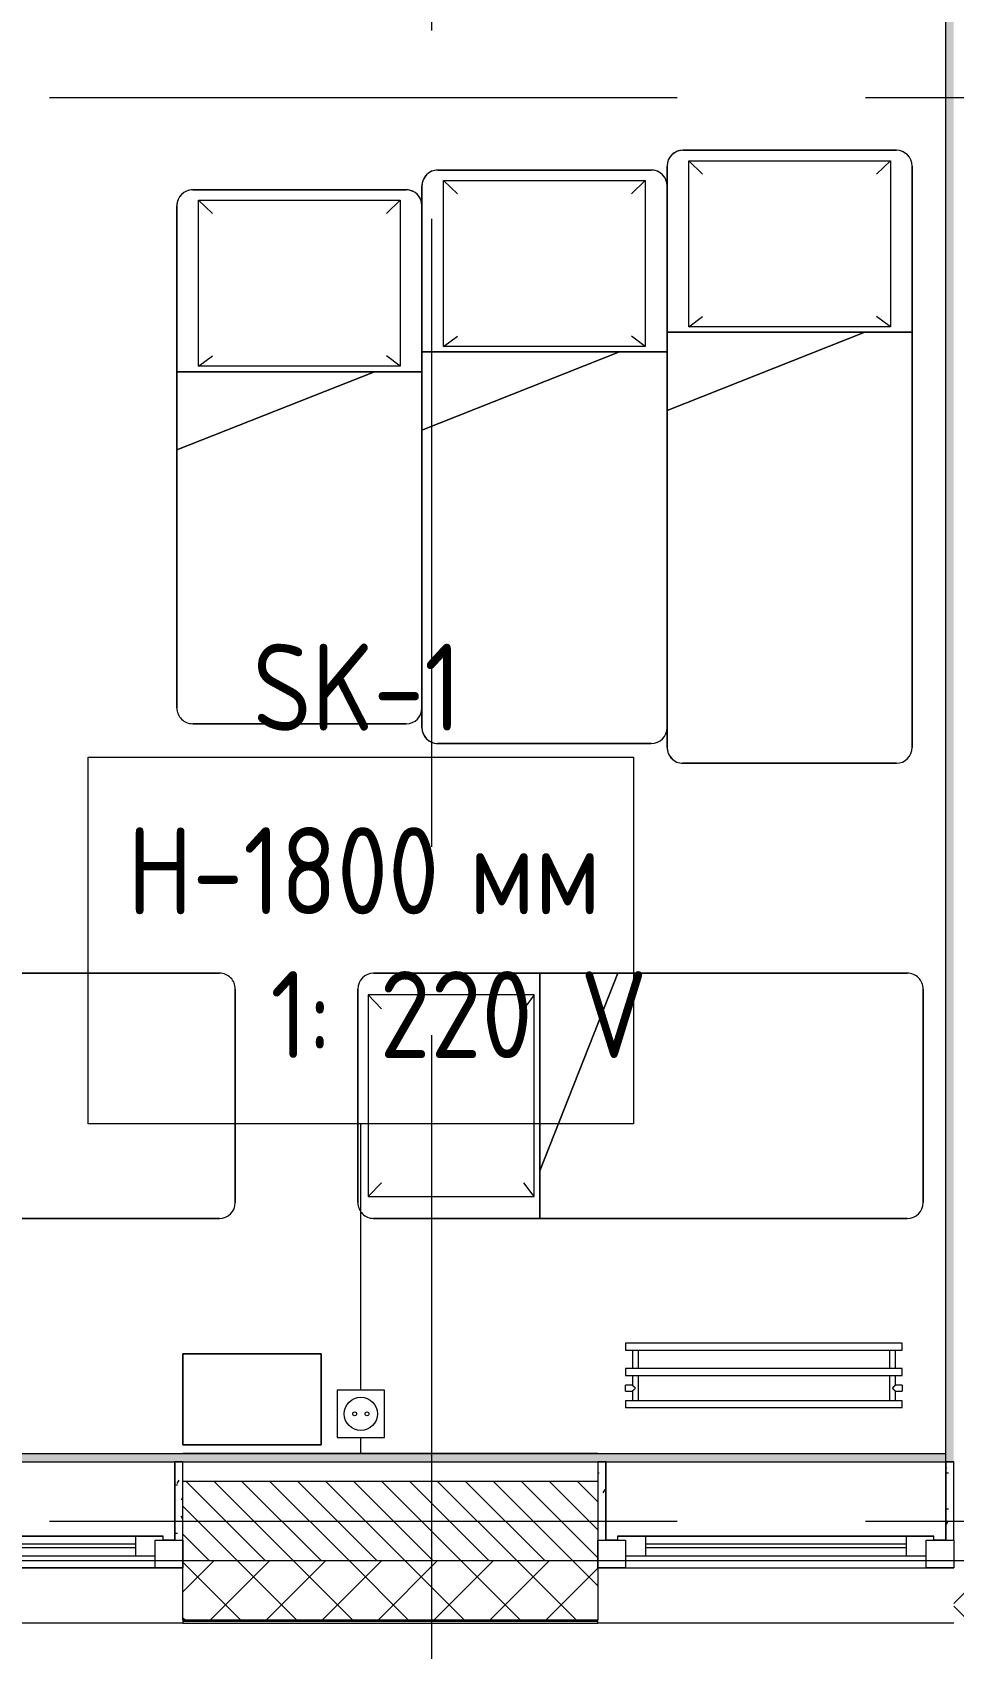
# Model space of a CAD drawing. Header units: millimetres. Extents: x 81382 to 274764, y -8553 to 29000.
# Drawn here: x 104799 to 107130, y -323 to 3764 of the extents above; entities that cross this region are included whole.
import ezdxf

# ---------------------------------------------------------------- set-up
doc = ezdxf.new("R2010")
doc.units = ezdxf.units.MM
doc.linetypes.add('Осевая', pattern=[3175, 635, -476.25, 1587.5, -476.25])
for name, color, linetype, lineweight in [('A-DETL-GENF', 7, 'Continuous', 9), ('A-GLAZ', 7, 'Continuous', 9), ('A-GLAZ-1', 7, 'Continuous', 13), ('A-WALL', 7, 'Continuous', 9), ('E-ELEC-FIXT-IDEN', 7, 'Continuous', 9), ('I-WALL', 7, 'Continuous', 9), ('M-EQPM', 7, 'Continuous', 9), ('Оси', 7, 'Continuous', 9), ('Оси-2', 7, 'Осевая', 9), ('Электрические приборы', 7, 'Continuous', 9)]:
    doc.layers.add(name, color=color, linetype=linetype, lineweight=lineweight)
for name, color, linetype, lineweight, true_color in [('A-WALL-1', 7, 'Continuous', 9, 0x3c3c3c), ('A-WALL-FNSH-1', 7, 'Continuous', 9, 0x3c3c3c), ('I-FURN-1', 7, 'Continuous', 9, 0xf0f0f0), ('Оси розеток', 7, 'Continuous', 9, 0xff1e23)]:
    doc.layers.add(name, color=color, linetype=linetype, lineweight=lineweight, true_color=true_color)
doc.styles.add('GOST Common_1', font='GOST_Common.ttf', dxfattribs={"width": 0.9, "height": 220})
pattern_1 = [(0, (0, 0), (121.92, 30.48), [10.058, -81.382, 10.058, -81.382, -487.68]), (0, (0, 0), (121.92, 30.48), [-182.88, 10.058, -172.822, 10.058, -81.382, -213.36]), (0, (0, 0), (121.92, 30.48), [-457.2, 10.058, -50.902, 10.058, -142.342]), (120, (45.72, 15.24), (-87.356454, 90.345817), [10.058, -81.382, 10.058, -81.382, -487.68]), (120, (45.72, 15.24), (-87.356454, 90.345817), [-182.88, 10.058, -172.822, 10.058, -81.382, -213.36]), (120, (45.72, 15.24), (-87.356454, 90.345817), [-457.2, 10.058, -50.902, 10.058, -142.342]), (240, (60.96, 76.2), (-34.563546, -120.825817), [10.058, -81.382, 10.058, -81.382, -487.68]), (240, (60.96, 76.2), (-34.563546, -120.825817), [-182.88, 10.058, -172.822, 10.058, -81.382, -213.36]), (240, (60.96, 76.2), (-34.563546, -120.825817), [-457.2, 10.058, -50.902, 10.058, -142.342])]

# ---------------------------------------------------------------- blocks, each defined once
blk = doc.blocks.new('120_Окно_СКБ_2Ст_Фрамуга сверху - 120_Окно_СКБ_2Ст_2300х2500_h_ ДОО-19727959-План размещения напольных электротехнических лючков и розеток 3 этажа в осях 23-33')
at = {"layer": 'A-GLAZ'}
for p, q in [((1150, -57), (-1150, -57)), ((-1080, -57), (1080, -57)), ((-1030, -107), (470, -107)), ((470, -117), (-1030, -117)), ((640, -107), (1030, -107)), ((1030, -117), (640, -117)), ((-1130, -127), (-1100, -127)), ((540, -127), (570, -127)), ((540, -127), (570, -127)), ((1100, -127), (1130, -127))]:
    blk.add_line(p, q, dxfattribs=at)
at = {"layer": 'A-GLAZ-1'}
for p, q in [((-1150, -127), (-1150, -57)), ((-1150, -57), (-1080, -57)), ((-1080, -57), (-1080, -127)), ((520, -127), (520, -57)), ((520, -57), (590, -57)), ((590, -57), (590, -127)), ((1080, -127), (1080, -57)), ((1080, -57), (1150, -57)), ((1150, -57), (1150, -127)), ((520, -87), (-1080, -87)), ((-1080, -87), (-1080, -127)), ((-1030, -137), (-1030, -87)), ((470, -137), (470, -87)), ((520, -127), (520, -87)), ((1080, -87), (590, -87)), ((590, -87), (590, -127)), ((640, -137), (640, -87)), ((1030, -137), (1030, -87)), ((1080, -127), (1080, -87)), ((-1080, -127), (-1150, -127)), ((-1080, -127), (-1100, -127)), ((-1100, -127), (-1100, -137)), ((-1100, -137), (540, -137)), ((540, -137), (-1100, -137)), ((590, -127), (520, -127)), ((540, -127), (520, -127)), ((540, -137), (540, -127)), ((590, -127), (570, -127)), ((570, -127), (570, -137)), ((570, -137), (1100, -137)), ((1100, -137), (570, -137)), ((1150, -127), (1080, -127)), ((1100, -127), (1080, -127)), ((1100, -137), (1100, -127))]:
    blk.add_line(p, q, dxfattribs=at)
blk = doc.blocks.new('120_Окно_СКБ_1Ст - 120_Окно_СКБ_1Ст 900х2500_h_ с форточкой-V4-План размещения напольных электротехнических лючков и розеток 3 этажа в осях 23-33')
at = {"layer": 'A-GLAZ'}
for p, q in [((450, -57), (-450, -57)), ((-330, -107), (330, -107)), ((330, -117), (-330, -117)), ((-430, -127), (-400, -127)), ((400, -127), (430, -127))]:
    blk.add_line(p, q, dxfattribs=at)
at = {"layer": 'A-GLAZ-1'}
for p, q in [((-450, -127), (-450, -57)), ((-450, -57), (-380, -57)), ((-380, -57), (-380, -127)), ((380, -127), (380, -57)), ((380, -57), (450, -57)), ((450, -57), (450, -127)), ((380, -87), (-380, -87)), ((-380, -87), (-380, -127)), ((-330, -137), (-330, -87)), ((330, -137), (330, -87)), ((380, -127), (380, -87)), ((-380, -127), (-450, -127)), ((-380, -127), (-400, -127)), ((-400, -127), (-400, -137)), ((-400, -137), (400, -137)), ((400, -137), (-400, -137)), ((450, -127), (380, -127)), ((400, -127), (380, -127)), ((400, -137), (400, -127))]:
    blk.add_line(p, q, dxfattribs=at)
blk = doc.blocks.new('Bed - Small Sizes - 1_119-V44-План размещения напольных электротехнических лючков и розеток 3 этажа в осях 23-33')
at = {"layer": 'I-FURN-1'}
for p, q in [((247.3, 0), (-292.7, 0)), ((-292.7, 0), (247.3, 0)), ((247.3, 0), (-292.7, 0)), ((-292.7, 0), (247.3, 0)), ((-332.7, -40), (-332.7, -460)), ((-332.7, -460), (-332.7, -40)), ((-332.7, -40), (-332.7, -460)), ((-332.7, -460), (-332.7, -40)), ((-277.5, -26.2), (-242.7, -60)), ((232.5, -26.2), (-277.5, -26.2)), ((-277.5, -26.2), (-277.5, -446.2)), ((232.5, -26.2), (-277.5, -26.2)), ((-277.5, -26.2), (-277.5, -446.2)), ((232.5, -26.2), (197.3, -60)), ((232.5, -446.2), (232.5, -26.2)), ((232.5, -446.2), (232.5, -26.2)), ((287.3, -460), (287.3, -40)), ((287.3, -40), (287.3, -460)), ((287.3, -657.7), (287.3, -40)), ((287.3, -40), (287.3, -657.7)), ((-277.5, -446.2), (-242.7, -420)), ((-277.5, -446.2), (232.5, -446.2)), ((-277.5, -446.2), (232.5, -446.2)), ((232.5, -446.2), (197.3, -420)), ((-332.7, -460), (-212.7, -460)), ((-212.7, -460), (-332.7, -460)), ((-332.7, -460), (-332.7, -1390)), ((-332.7, -1390), (-332.7, -460)), ((-332.7, -460), (-212.7, -460)), ((-212.7, -460), (287.3, -460)), ((287.3, -460), (-212.7, -460)), ((287.3, -460), (-212.7, -460)), ((-212.7, -460), (287.3, -657.7)), ((287.3, -657.7), (-212.7, -460)), ((-212.7, -460), (287.3, -460)), ((-212.7, -460), (287.3, -657.7)), ((-212.7, -460), (287.3, -460)), ((287.3, -657.7), (287.3, -460)), ((287.3, -460), (287.3, -657.7)), ((287.3, -1390), (287.3, -657.7)), ((287.3, -657.7), (287.3, -1390)), ((-292.7, -1430), (247.3, -1430)), ((247.3, -1430), (-292.7, -1430))]:
    blk.add_line(p, q, dxfattribs=at)
for centre, start, end in [((-292.7, -40), 90, 180), ((-292.7, -40), 90, 180), ((247.3, -40), 360, 90), ((247.3, -40), 0, 90), ((-292.7, -40), 90, 180), ((-292.7, -40), 90, 180), ((247.3, -40), 0, 90), ((247.3, -40), 0, 90), ((-292.7, -1390), 180, 270), ((-292.7, -1390), 180, 270), ((247.3, -1390), 270, 0), ((247.3, -1390), 270, 0)]:
    blk.add_arc(centre, 40, start, end, dxfattribs=at)
blk = doc.blocks.new('Bed - Small Sizes - 1_119-V71-План размещения напольных электротехнических лючков и розеток 3 этажа в осях 23-33')
at = {"layer": 'I-FURN-1'}
for p, q in [((247.3, 0), (-292.7, 0)), ((-292.7, 0), (247.3, 0)), ((247.3, 0), (-292.7, 0)), ((-292.7, 0), (247.3, 0)), ((-332.7, -40), (-332.7, -460)), ((-332.7, -460), (-332.7, -40)), ((-332.7, -40), (-332.7, -460)), ((-332.7, -460), (-332.7, -40)), ((-277.5, -26.2), (-242.7, -60)), ((232.5, -26.2), (-277.5, -26.2)), ((-277.5, -26.2), (-277.5, -446.2)), ((232.5, -26.2), (-277.5, -26.2)), ((-277.5, -26.2), (-277.5, -446.2)), ((232.5, -26.2), (197.3, -60)), ((232.5, -446.2), (232.5, -26.2)), ((232.5, -446.2), (232.5, -26.2)), ((287.3, -460), (287.3, -40)), ((287.3, -40), (287.3, -460)), ((287.3, -657.7), (287.3, -40)), ((287.3, -40), (287.3, -657.7)), ((-277.5, -446.2), (-242.7, -420)), ((-277.5, -446.2), (232.5, -446.2)), ((-277.5, -446.2), (232.5, -446.2)), ((232.5, -446.2), (197.3, -420)), ((-332.7, -460), (-212.7, -460)), ((-212.7, -460), (-332.7, -460)), ((-332.7, -460), (-332.7, -1390)), ((-332.7, -1390), (-332.7, -460)), ((-332.7, -460), (-212.7, -460)), ((-212.7, -460), (287.3, -460)), ((287.3, -460), (-212.7, -460)), ((287.3, -460), (-212.7, -460)), ((-212.7, -460), (287.3, -657.7)), ((287.3, -657.7), (-212.7, -460)), ((-212.7, -460), (287.3, -460)), ((-212.7, -460), (287.3, -657.7)), ((-212.7, -460), (287.3, -460)), ((287.3, -657.7), (287.3, -460)), ((287.3, -460), (287.3, -657.7)), ((287.3, -1390), (287.3, -657.7)), ((287.3, -657.7), (287.3, -1390)), ((-292.7, -1430), (247.3, -1430)), ((247.3, -1430), (-292.7, -1430))]:
    blk.add_line(p, q, dxfattribs=at)
for centre, start, end in [((-292.7, -40), 90, 180), ((-292.7, -40), 90, 180), ((247.3, -40), 360, 90), ((247.3, -40), 0, 90), ((-292.7, -40), 90, 180), ((-292.7, -40), 90, 180), ((247.3, -40), 0, 90), ((247.3, -40), 15, 90), ((247.3, -40), 0, 15), ((-292.7, -1390), 180, 270), ((-292.7, -1390), 180, 270), ((247.3, -1390), 270, 0), ((247.3, -1390), 270, 0)]:
    blk.add_arc(centre, 40, start, end, dxfattribs=at)
blk = doc.blocks.new('Bed - Small Sizes - 1_118-V79-План размещения напольных электротехнических лючков и розеток 3 этажа в осях 23-33')
at = {"layer": 'I-FURN-1'}
for p, q in [((247.3, 1550), (-292.7, 1550)), ((-292.7, 1550), (247.3, 1550)), ((-332.7, 1510), (-332.7, 460)), ((-332.7, 460), (-332.7, 1510)), ((287.3, 657.7), (287.3, 1510)), ((287.3, 1510), (287.3, 1460)), ((287.3, 1460), (287.3, 657.7)), ((287.3, 657.7), (-212.7, 460)), ((-212.7, 460), (287.3, 657.7)), ((-212.7, 460), (287.3, 657.7)), ((287.3, 460), (287.3, 657.7)), ((287.3, 657.7), (287.3, 510)), ((287.3, 510), (287.3, 657.7)), ((287.3, 657.7), (287.3, 510)), ((287.3, 510), (287.3, 460)), ((287.3, 90), (287.3, 510)), ((287.3, 510), (287.3, 90)), ((-212.7, 460), (-332.7, 460)), ((-332.7, 460), (-332.7, 40)), ((-332.7, 40), (-332.7, 460)), ((-332.7, 460), (-212.7, 460)), ((-332.7, 460), (-332.7, 40)), ((-332.7, 40), (-332.7, 460)), ((-332.7, 460), (-212.7, 460)), ((287.3, 460), (-212.7, 460)), ((-212.7, 460), (287.3, 460)), ((-212.7, 460), (287.3, 460)), ((287.3, 460), (-212.7, 460)), ((-212.7, 460), (287.3, 460)), ((287.3, 40), (287.3, 460)), ((287.3, 460), (287.3, 90)), ((-277.5, 446.2), (-242.7, 420)), ((-277.5, 26.2), (-277.5, 446.2)), ((-277.5, 446.2), (232.5, 446.2)), ((-277.5, 446.2), (232.5, 446.2)), ((-277.5, 26.2), (-277.5, 446.2)), ((232.5, 446.2), (197.3, 420)), ((232.5, 446.2), (232.5, 26.2)), ((232.5, 446.2), (232.5, 26.2)), ((287.3, 90), (287.3, 40)), ((287.3, 40), (287.3, 90)), ((287.3, 90), (287.3, 40)), ((-277.5, 26.2), (-242.7, 60)), ((232.5, 26.2), (197.3, 60)), ((-292.7, 0), (247.3, 0)), ((247.3, 0), (-292.7, 0)), ((232.5, 26.2), (-277.5, 26.2)), ((232.5, 26.2), (-277.5, 26.2)), ((-292.7, 0), (247.3, 0)), ((247.3, 0), (-292.7, 0))]:
    blk.add_line(p, q, dxfattribs=at)
for centre, start, end in [((-292.7, 1510), 90, 180), ((-292.7, 1510), 90, 180), ((247.3, 1510), 360, 90), ((247.3, 1510), 0, 90), ((-292.7, 40), 180, 270), ((-292.7, 40), 180, 270), ((-292.7, 40), 180, 270), ((-292.7, 40), 180, 270), ((247.3, 40), 270, 360), ((247.3, 40), 270, 0), ((247.3, 40), 270, 360), ((247.3, 40), 270, 315), ((247.3, 40), 315, 360)]:
    blk.add_arc(centre, 40, start, end, dxfattribs=at)
blk = doc.blocks.new('Bed - Small Sizes - Single 5-V80-План размещения напольных электротехнических лючков и розеток 3 этажа в осях 23-33')
at = {"layer": 'I-FURN-1'}
for p, q in [((247.3, 1450), (-292.7, 1450)), ((-292.7, 1450), (247.3, 1450)), ((-332.7, 1410), (-332.7, 607.7)), ((-332.7, 607.7), (-332.7, 1410)), ((287.3, 657.7), (287.3, 1410)), ((287.3, 1410), (287.3, 1360)), ((287.3, 1360), (287.3, 657.7)), ((287.3, 657.7), (-212.7, 460)), ((-212.7, 460), (287.3, 657.7)), ((-212.7, 460), (287.3, 657.7)), ((287.3, 460), (287.3, 657.7)), ((287.3, 657.7), (287.3, 510)), ((287.3, 510), (287.3, 657.7)), ((287.3, 657.7), (287.3, 510)), ((-332.7, 607.7), (-332.7, 460)), ((-332.7, 460), (-332.7, 607.7)), ((287.3, 510), (287.3, 460)), ((287.3, 90), (287.3, 510)), ((287.3, 510), (287.3, 90)), ((-212.7, 460), (-332.7, 460)), ((-332.7, 460), (-332.7, 410)), ((-332.7, 40), (-332.7, 460)), ((-332.7, 460), (-212.7, 460)), ((-332.7, 460), (-332.7, 40)), ((-332.7, 40), (-332.7, 460)), ((-332.7, 460), (-212.7, 460)), ((287.3, 460), (-212.7, 460)), ((-212.7, 460), (287.3, 460)), ((-212.7, 460), (287.3, 460)), ((287.3, 460), (-212.7, 460)), ((-212.7, 460), (287.3, 460)), ((287.3, 40), (287.3, 460)), ((287.3, 460), (287.3, 90)), ((-332.7, 410), (-332.7, 40)), ((-277.5, 446.2), (-242.7, 420)), ((-277.5, 26.2), (-277.5, 446.2)), ((-277.5, 446.2), (232.5, 446.2)), ((-277.5, 446.2), (232.5, 446.2)), ((-277.5, 26.2), (-277.5, 446.2)), ((232.5, 446.2), (197.3, 420)), ((232.5, 446.2), (232.5, 26.2)), ((232.5, 446.2), (232.5, 26.2)), ((287.3, 90), (287.3, 40)), ((287.3, 40), (287.3, 90)), ((287.3, 90), (287.3, 40)), ((-277.5, 26.2), (-242.7, 60)), ((232.5, 26.2), (197.3, 60)), ((-292.7, 0), (247.3, 0)), ((247.3, 0), (-292.7, 0)), ((232.5, 26.2), (-277.5, 26.2)), ((232.5, 26.2), (-277.5, 26.2)), ((-292.7, 0), (247.3, 0)), ((247.3, 0), (-292.7, 0))]:
    blk.add_line(p, q, dxfattribs=at)
for centre, start, end in [((-292.7, 1410), 90, 180), ((-292.7, 1410), 90, 180), ((247.3, 1410), 360, 90), ((247.3, 1410), 0, 90), ((-292.7, 40), 180, 270), ((-292.7, 40), 180, 270), ((-292.7, 40), 180, 270), ((-292.7, 40), 180, 195), ((-292.7, 40), 195, 240), ((-292.7, 40), 240, 270), ((247.3, 40), 270, 360), ((247.3, 40), 270, 0), ((247.3, 40), 270, 360), ((247.3, 40), 270, 360)]:
    blk.add_arc(centre, 40, start, end, dxfattribs=at)
blk = doc.blocks.new('Bed - Small Sizes - Single 6-V81-План размещения напольных электротехнических лючков и розеток 3 этажа в осях 23-33')
at = {"layer": 'I-FURN-1'}
for p, q in [((247.3, 1350), (-292.7, 1350)), ((-292.7, 1350), (247.3, 1350)), ((-332.7, 1310), (-332.7, 607.7)), ((-332.7, 607.7), (-332.7, 1310)), ((287.3, 657.7), (287.3, 1310)), ((287.3, 1310), (287.3, 657.7)), ((287.3, 657.7), (-212.7, 460)), ((-212.7, 460), (287.3, 657.7)), ((-212.7, 460), (287.3, 657.7)), ((287.3, 460), (287.3, 657.7)), ((287.3, 657.7), (287.3, 460)), ((287.3, 40), (287.3, 657.7)), ((287.3, 657.7), (287.3, 40)), ((-332.7, 607.7), (-332.7, 460)), ((-332.7, 460), (-332.7, 607.7)), ((-212.7, 460), (-332.7, 460)), ((-332.7, 460), (-332.7, 410)), ((-332.7, 40), (-332.7, 460)), ((-332.7, 460), (-212.7, 460)), ((-332.7, 460), (-332.7, 40)), ((-332.7, 40), (-332.7, 460)), ((-332.7, 460), (-212.7, 460)), ((287.3, 460), (-212.7, 460)), ((-212.7, 460), (287.3, 460)), ((-212.7, 460), (287.3, 460)), ((287.3, 460), (-212.7, 460)), ((-212.7, 460), (287.3, 460)), ((287.3, 40), (287.3, 460)), ((287.3, 460), (287.3, 40)), ((-332.7, 410), (-332.7, 40)), ((-277.5, 446.2), (-242.7, 420)), ((-277.5, 26.2), (-277.5, 446.2)), ((-277.5, 446.2), (232.5, 446.2)), ((-277.5, 446.2), (232.5, 446.2)), ((-277.5, 26.2), (-277.5, 446.2)), ((232.5, 446.2), (197.3, 420)), ((232.5, 446.2), (232.5, 26.2)), ((232.5, 446.2), (232.5, 26.2)), ((-277.5, 26.2), (-242.7, 60)), ((232.5, 26.2), (197.3, 60)), ((-292.7, 0), (247.3, 0)), ((247.3, 0), (-292.7, 0)), ((232.5, 26.2), (-277.5, 26.2)), ((232.5, 26.2), (-277.5, 26.2)), ((-292.7, 0), (247.3, 0)), ((247.3, 0), (-292.7, 0))]:
    blk.add_line(p, q, dxfattribs=at)
for centre, start, end in [((-292.7, 1310), 90, 180), ((-292.7, 1310), 90, 180), ((247.3, 1310), 360, 90), ((247.3, 1310), 360, 90), ((-292.7, 40), 180, 270), ((-292.7, 40), 180, 270), ((-292.7, 40), 180, 270), ((-292.7, 40), 180, 255), ((-292.7, 40), 255, 270), ((247.3, 40), 270, 360), ((247.3, 40), 270, 0), ((247.3, 40), 270, 360), ((247.3, 40), 270, 360)]:
    blk.add_arc(centre, 40, start, end, dxfattribs=at)
blk = doc.blocks.new('Блок Розеток и Выключателей - Блок Розеток и Выключателей_SK1-27371264-План размещения напольных электротехнических лючков и розеток 3 этажа в осях 23-33')
at = {"layer": 'A-DETL-GENF'}
for p, q in [((60, 160), (-60, 160)), ((-60, 160), (-60, 40)), ((60, 40), (60, 160)), ((-60, 40), (60, 40))]:
    blk.add_line(p, q, dxfattribs=at)
for centre, radius in [((0, 100), 42), ((-15.6, 100), 4.8), ((15.6, 100), 4.8)]:
    blk.add_circle(centre, radius, dxfattribs=at)
at = {"layer": 'Оси розеток'}
blk.add_line((0, 0), (0, 40), dxfattribs=at)
blk = doc.blocks.new('radiator_prado_classic_z_tip_30_po exemplyaru - Classic Z Тип 30-300-31134001-План размещения напольных электротехнических лючков и розеток 3 этажа в осях 23-33')
at = {"layer": 'M-EQPM'}
for p, q in [((0, 228), (0, 210)), ((700, 228), (0, 228)), ((0, 210), (700, 210)), ((17.5, 210), (17.5, 164)), ((32.5, 164), (32.5, 210)), ((667.5, 210), (667.5, 164)), ((682.5, 164), (682.5, 210)), ((700, 210), (700, 228)), ((700, 164), (0, 164)), ((0, 164), (0, 146)), ((700, 146), (700, 164)), ((0, 146), (700, 146)), ((17.5, 146), (17.5, 121.5)), ((32.5, 82), (32.5, 146)), ((667.5, 146), (667.5, 82)), ((682.5, 121.5), (682.5, 146)), ((17.5, 121.5), (0, 121.5)), ((17.5, 121.5), (0, 121.5)), ((0, 121.5), (0, 121.2)), ((0, 106.5), (0, 121.5)), ((0, 121.2), (0, 121.2)), ((0, 106.8), (0, 106.5)), ((0, 106.8), (0, 106.8)), ((0, 106.5), (17.5, 106.5)), ((0, 106.5), (17.5, 106.5)), ((700, 82), (0, 82)), ((0, 82), (0, 64)), ((17.5, 106.5), (17.5, 82)), ((700, 121.5), (682.5, 121.5)), ((700, 121.5), (682.5, 121.5)), ((682.5, 82), (682.5, 106.5)), ((682.5, 106.5), (700, 106.5)), ((682.5, 106.5), (700, 106.5)), ((700, 121.5), (700, 106.5)), ((700, 121.2), (700, 121.5)), ((700, 121.5), (700, 121.2)), ((700, 121.2), (700, 121.5)), ((700, 106.5), (700, 106.8)), ((700, 106.8), (700, 106.5)), ((700, 106.5), (700, 106.8)), ((700, 64), (700, 82)), ((700, 64), (0, 64))]:
    blk.add_line(p, q, dxfattribs=at)
for points, knots in [([(25, 114), (24.5, 114.5), (23.6, 115.4), (22.4, 116.6), (21.6, 117.4), (21.1, 117.9), (20.8, 118.2), (20.5, 118.5), (20.2, 118.8), (19.8, 119.1), (19.6, 119.4), (19.3, 119.7), (19, 120), (18.7, 120.3), (18.5, 120.5), (18.3, 120.7), (18.1, 120.9), (17.9, 121.1), (17.8, 121.2), (17.7, 121.3), (17.5, 121.5), (17.5, 121.5), (17.5, 121.5)], [0, 0, 0, 0, 0.142857, 0.285714, 0.357143, 0.392857, 0.428571, 0.464286, 0.5, 0.535714, 0.571429, 0.607143, 0.642857, 0.678571, 0.714286, 0.75, 0.785714, 0.821429, 0.857143, 0.892857, 0.928571, 1, 1, 1, 1]), ([(17.5, 106.5), (17.5, 106.5), (17.5, 106.5), (17.7, 106.7), (17.8, 106.8), (17.9, 106.9), (18.1, 107.1), (18.3, 107.3), (18.5, 107.5), (18.7, 107.7), (19, 108), (19.3, 108.3), (19.6, 108.6), (19.8, 108.9), (20.3, 109.3), (20.7, 109.7), (21.1, 110.1), (21.6, 110.6), (22.4, 111.4), (23.6, 112.6), (24.5, 113.5), (25, 114)], [0, 0, 0, 0, 0.071429, 0.107143, 0.142857, 0.178571, 0.214286, 0.25, 0.285714, 0.321429, 0.357143, 0.392857, 0.428571, 0.464286, 0.5, 0.571429, 0.607143, 0.642857, 0.714286, 0.857143, 1, 1, 1, 1]), ([(675, 114), (675.5, 114.5), (676.4, 115.4), (677.6, 116.6), (678.4, 117.4), (678.9, 117.9), (679.2, 118.2), (679.5, 118.5), (679.8, 118.8), (680.1, 119.2), (680.4, 119.4), (680.7, 119.7), (681, 120), (681.3, 120.3), (681.5, 120.5), (681.7, 120.7), (681.9, 120.9), (682.1, 121.1), (682.2, 121.2), (682.3, 121.3), (682.5, 121.5), (682.5, 121.5), (682.5, 121.5)], [0, 0, 0, 0, 0.142857, 0.285714, 0.357143, 0.392857, 0.428571, 0.464286, 0.5, 0.535714, 0.571429, 0.607143, 0.642857, 0.678571, 0.714286, 0.75, 0.785714, 0.821429, 0.857143, 0.892857, 0.928571, 1, 1, 1, 1]), ([(682.5, 106.5), (682.5, 106.5), (682.5, 106.5), (682.3, 106.7), (682.2, 106.8), (682.1, 106.9), (681.9, 107.1), (681.7, 107.3), (681.5, 107.5), (681.3, 107.7), (681, 108), (680.7, 108.3), (680.4, 108.6), (680.1, 108.8), (679.7, 109.3), (679.3, 109.7), (678.9, 110.1), (678.4, 110.6), (677.6, 111.4), (676.4, 112.6), (675.5, 113.5), (675, 114)], [0, 0, 0, 0, 0.071429, 0.107143, 0.142857, 0.178571, 0.214286, 0.25, 0.285714, 0.321429, 0.357143, 0.392857, 0.428571, 0.464286, 0.5, 0.571429, 0.607143, 0.642857, 0.714286, 0.857143, 1, 1, 1, 1])]:
    blk.add_open_spline(points, degree=3, knots=knots, dxfattribs=at)

msp = doc.modelspace()

# ---------------------------------------------------------------- hatches: boundary and pattern name
at = {"layer": 'A-WALL'}
h = msp.add_hatch(dxfattribs=at)
h.set_pattern_fill('FP_2', color=256, style=0, pattern_type=2)
h.set_pattern_definition([(135, (0, 0), (-35.35534, -35.35534), [])])
h.paths.add_polyline_path([(121430, -100), (121430, 100), (121130, 100), (121130, -100)])
h.paths.add_polyline_path([(118830, -100), (119330, -100), (119330, 100), (118830, 100)])
h.paths.add_polyline_path([(117030, -100), (117030, 100), (115980, 100), (115980, -100), (116985.1, -100)])
h.paths.add_polyline_path([(113430, -100), (113680, -100), (113680, 100), (113430, 100)])
h.paths.add_polyline_path([(110730, -100), (111630, -100), (111630, 100), (110730, 100), (110730, 91.5)])
h.paths.add_polyline_path([(109353.5, -100), (109830, -100), (109830, 100), (108930, 100), (108930, -100)])
h.paths.add_polyline_path([(106230, -100), (106230, 100), (105180, 100), (105180, -100), (106173.6, -100)])
h.paths.add_polyline_path([(102880, -100), (102880, 100), (102630, 100), (102630, -100)])
h.paths.add_polyline_path([(101085.9, -100), (101730, -100), (101730, 100), (100830, 100), (100830, -100)])
h.paths.add_polyline_path([(97906, -100), (98130, -100), (98130, 100), (97080, 100), (97080, -100), (97270.1, -100)])
h.paths.add_polyline_path([(94726.2, -100), (94780, -100), (94780, 100), (94530, 100), (94530, -100)])
h.paths.add_polyline_path([(92730, -100), (92730, 100), (91930, 100), (91930, -100), (92182.3, -100)])
h = msp.add_hatch(dxfattribs=at)
h.set_pattern_fill('FP_1', color=256, style=0, pattern_type=2)
h.set_pattern_definition([(45, (0, 0), (-70.71068, 70.71068), []), (135, (0, 0), (-70.71068, -70.71068), [])])
h.paths.add_polyline_path([(125080, -250), (125080, -100), (123730, -100), (123730, -250), (123980.7, -250)])
h.paths.add_polyline_path([(120800.9, -250), (121430, -250), (121430, -100), (120230, -100), (120230, -250)])
h.paths.add_polyline_path([(117930, -250), (119330, -250), (119330, -100), (117930, -100)])
h.paths.add_polyline_path([(116985.1, -250), (117030, -250), (117030, -100), (115980, -100), (115980, -250), (116349.1, -250)])
h.paths.add_polyline_path([(112533.3, -250), (113680, -250), (113680, -100), (112530, -100), (112530, -250)])
h.paths.add_polyline_path([(109830, -250), (109830, -100), (108930, -100), (108930, -250), (109353.5, -250)])
h.paths.add_polyline_path([(111261.4, -250), (111630, -250), (111630, -100), (110730, -100), (110730, -250)])
h.paths.add_polyline_path([(107130, -250), (108030, -250), (108030, -100), (107130, -100)])
h.paths.add_polyline_path([(106230, -250), (106230, -100), (105180, -100), (105180, -250), (106173.6, -250)])
h.paths.add_polyline_path([(102357.8, -250), (102880, -250), (102880, -100), (100830, -100), (100830, -250), (101730, -250)])
h.paths.add_polyline_path([(99930, -250), (99930, -100), (99030, -100), (99030, -250), (99813.9, -250)])
h.paths.add_polyline_path([(98130, -250), (98130, -100), (97080, -100), (97080, -250), (97906, -250)])
h.paths.add_polyline_path([(94726.2, -250), (94780, -250), (94780, -100), (93630, -100), (93630, -250), (94090.2, -250)])
h.paths.add_polyline_path([(92730, -250), (92730, -100), (91930, -100), (91930, -250), (92182.3, -250)])
h.paths.add_polyline_path([(90910.4, -250), (91030, -250), (91030, -100), (89210, -100), (89210, -250), (89638.5, -250)])
at = {"layer": 'I-WALL'}
h = msp.add_hatch(dxfattribs=at)
h.set_pattern_fill('FP_35', color=256, style=0, pattern_type=2)
h.set_pattern_definition(pattern_1)
h.paths.add_polyline_path([(107110, 150), (107130, 150), (107130, 10380), (107110, 10380), (107110, 170)])
h = msp.add_hatch(dxfattribs=at)
h.set_pattern_fill('FP_35', color=256, style=0, pattern_type=2)
h.set_pattern_definition(pattern_1)
h.paths.add_polyline_path([(107110, 150), (107110, 170), (92050, 170), (92051, 150), (106968.6, 150)])
h = msp.add_hatch(dxfattribs=at)
h.set_pattern_fill('FP_35', color=256, style=0, pattern_type=2)
h.set_pattern_definition(pattern_1)
h.paths.add_polyline_path([(105180, -48), (105180, 149.8), (105160, 149.8), (105160, -48)])
h = msp.add_hatch(dxfattribs=at)
h.set_pattern_fill('FP_35', color=256, style=0, pattern_type=2)
h.set_pattern_definition(pattern_1)
h.paths.add_polyline_path([(106250, -48), (106250, 150), (106230, 150), (106230, -48)])
h = msp.add_hatch(dxfattribs=at)
h.set_pattern_fill('FP_35', color=256, style=0, pattern_type=2)
h.set_pattern_definition(pattern_1)
h.paths.add_polyline_path([(107110, -48), (107130, -48), (107130, 149.8), (107110, 149.8), (107110, 91.5)])

# ---------------------------------------------------------------- linework, layer by layer
at = {"layer": 'A-WALL'}
for p, q in [((102630, -100), (111630, -100)), ((105180, -100), (106230, -100)), ((105180, -258), (102880, -258)), ((105180, -250), (106230, -250)), ((105180, -253), (106230, -253)), ((107130, -258), (106230, -258))]:
    msp.add_line(p, q, dxfattribs=at)
at = {"layer": 'A-WALL-1'}
for p, q in [((107110, 170), (92050, 170)), ((102630, 150), (107130, 150)), ((105180, 149.8), (105160, 149.8)), ((105160, 149.8), (105160, -48)), ((105180, -250), (105180, 149.8)), ((106250, 150), (106230, 150)), ((106230, 150), (106230, -250)), ((106250, -48), (106250, 150)), ((107130, 149.8), (107110, 149.8)), ((107110, 149.8), (107110, -48)), ((107130, -48), (107130, 149.8)), ((106230, 100), (105180, 100)), ((105160, -48), (105180, -48)), ((106230, -48), (106250, -48)), ((107110, -48), (107130, -48))]:
    msp.add_line(p, q, dxfattribs=at)
at = {"layer": 'A-WALL-FNSH-1'}
for p, q in [((107109, 10379), (107109, 100)), ((107110, 100), (107110, 10380)), ((106230, 171), (105180, 171)), ((105180, 171), (105180, 170)), ((106230, 170), (106230, 171)), ((105160, 149.8), (105159, 149.8)), ((105159, 149.8), (105159, -48)), ((106251, 150), (106250, 150)), ((106251, -48), (106251, 150)), ((107110, 149.8), (107109, 149.8)), ((107109, 149.8), (107109, -48)), ((107109, 100), (107110, 100)), ((105159, -48), (105160, -48)), ((106250, -48), (106251, -48)), ((107109, -48), (107110, -48)), ((105180, -250), (105180, -258)), ((105180, -258), (106230, -258)), ((106230, -258), (106230, -250))]:
    msp.add_line(p, q, dxfattribs=at)
at = {"layer": 'E-ELEC-FIXT-IDEN'}
msp.add_line((105630.3, 331), (105630.3, 1004), dxfattribs=at)
at = {"layer": 'E-ELEC-FIXT-IDEN', "flags": 128}
msp.add_lwpolyline([(104940.8, 1932), (106319.8, 1932), (106319.8, 1004), (104940.8, 1004)], close=True, dxfattribs=at)
at = {"layer": 'I-FURN-1'}
for p, q in [((105530, 422.9), (105180, 422.9)), ((105180, 422.9), (105180, 192.9)), ((105180, 192.9), (105180, 422.9)), ((105180, 422.9), (105530, 422.9)), ((105530, 192.9), (105530, 422.9)), ((105530, 422.9), (105530, 192.9)), ((105180, 192.9), (105530, 192.9)), ((105530, 192.9), (105180, 192.9))]:
    msp.add_line(p, q, dxfattribs=at)
at = {"layer": 'I-WALL'}
for p, q in [((102880, 171), (105180, 171)), ((106230, 171), (107109, 171))]:
    msp.add_line(p, q, dxfattribs=at)
at = {"layer": 'Оси'}
msp.add_line((105810, -1906.3), (105810, 593.7), dxfattribs=at)
at = {"layer": 'Оси-2'}
for p, q in [((105810, 593.7), (105810, 18900)), ((84681.8, 3600), (122730, 3600)), ((84681.8, 0), (122730, 0))]:
    msp.add_line(p, q, dxfattribs=at)

# ---------------------------------------------------------------- block references
at = {"layer": 'A-GLAZ', "rotation": 180}
for name, p in [('120_Окно_СКБ_2Ст_Фрамуга сверху - 120_Окно_СКБ_2Ст_2300х2500_h_ ДОО-19727959-План размещения напольных электротехнических лючков и розеток 3 этажа в осях 23-33', (104030, -175)), ('120_Окно_СКБ_1Ст - 120_Окно_СКБ_1Ст 900х2500_h_ с форточкой-V4-План размещения напольных электротехнических лючков и розеток 3 этажа в осях 23-33', (106680, -175))]:
    msp.add_blockref(name, p, dxfattribs=at)
at = {"layer": 'I-FURN-1'}
for name, p, rotation in [('Bed - Small Sizes - 1_118-V79-План размещения напольных электротехнических лючков и розеток 3 этажа в осях 23-33', (106692.3, 3466.1), 180), ('Bed - Small Sizes - Single 5-V80-План размещения напольных электротехнических лючков и розеток 3 этажа в осях 23-33', (106072.3, 3416.1), 180), ('Bed - Small Sizes - Single 6-V81-План размещения напольных электротехнических лючков и розеток 3 этажа в осях 23-33', (105452.3, 3366.1), 180), ('Bed - Small Sizes - 1_119-V71-План размещения напольных электротехнических лючков и розеток 3 этажа в осях 23-33', (103882.7, 1098), 90.00000000000018), ('Bed - Small Sizes - 1_119-V44-План размещения напольных электротехнических лючков и розеток 3 этажа в осях 23-33', (105622.7, 1098), 90.00000000000018)]:
    msp.add_blockref(name, p, dxfattribs=dict(at, rotation=rotation))
at = {"layer": 'M-EQPM'}
msp.add_blockref('radiator_prado_classic_z_tip_30_po exemplyaru - Classic Z Тип 30-300-31134001-План размещения напольных электротехнических лючков и розеток 3 этажа в осях 23-33', (106300, 222), dxfattribs=at)
at = {"layer": 'Электрические приборы'}
msp.add_blockref('Блок Розеток и Выключателей - Блок Розеток и Выключателей_SK1-27371264-План размещения напольных электротехнических лючков и розеток 3 этажа в осях 23-33', (105630.3, 171), dxfattribs=at)

# ---------------------------------------------------------------- texts
at = {"layer": 'E-ELEC-FIXT-IDEN', "char_height": 220, "attachment_point": 1, "style": 'GOST Common_1'}
for s, insert, width in [('SK-1', (105356.7, 2218.4), 656.582), ('H-1800 ', (105040.8, 1754.4), 1046.202), ('мм', (105904, 1754.4), 375.19), ('   1: 220 V', (105040.8, 1390.6), 1291.519)]:
    msp.add_mtext(s, dxfattribs=dict(at, insert=insert, width=width))

doc.saveas('drawing.dxf')
